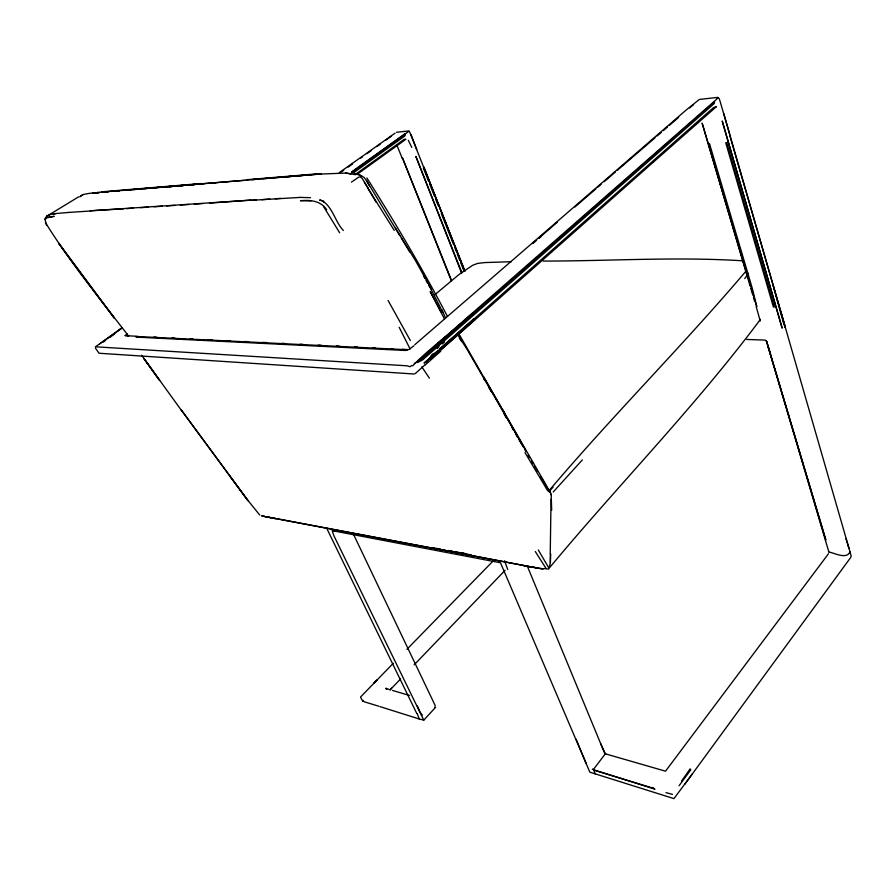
<?xml version="1.0" encoding="UTF-8"?>
<svg xmlns="http://www.w3.org/2000/svg" width="896" height="896" viewBox="0 0 896 896"><rect width="100%" height="100%" fill="white"/><g stroke="black" fill="none" stroke-linecap="round" stroke-linejoin="round"><path stroke-width="1.34" d="M549.304 567.392L550.357 562.542L550.402 553.93M551.051 499.274L550.234 553.896M464.867 270.861L409.293 131.051L351.467 172.234M550.357 562.542L550.648 553.874M684.813 784.213L850.573 557.648L851.2 556.136L848.322 546.022M723.654 113.31L848.994 548.397M424.066 167.328L464.789 271.477M760.222 321.014L756.179 306.555M600.656 743.68L605.125 753.346L604.811 754.51L593.757 769.026L592.346 769.317L654.931 789.197L652.635 787.371M417.211 713.675L419.306 719.018L423.786 720.16L435.613 707.28L434.616 707.011M551.197 495.107L551.678 510.205M127.21 333.995L125.149 335.72L128.038 335.944M829.181 552.138C833.526 552.563 847.056 560.045 849.946 551.723M46.043 217.213L45.707 219.094M378.918 706.272L364.829 701.96L362.701 701.042L363.037 700.336M45.214 219.475L45.494 217.426M437.158 351.288L437.562 350.582M760.458 319.334C695.554 406.246 619.102 484.142 549.718 567.504M414.288 363.418L417.346 361.76L472.954 313.051C453.578 331.285 431.166 346.73 412.731 365.781L411.734 365.523L409.998 366.733L407.154 365.803L95.48 346.808L122.002 327.824M679.078 785.747L690.872 769.686M690.144 768.813L681.587 781.021M745.797 271.354C682.394 346.058 612.382 415.878 549.17 490.515M744.766 278.578L748.418 273.358M692.395 773.853L673.938 798.627L589.837 772.162L500.483 562.766L332.136 530.634L333.85 535.651L423.786 720.16M549.864 490.056L549.114 490.314M828.486 553.728L665.526 771.187L605.797 753.95M360.573 697.01L393.266 663.298M425.902 362.555L427.65 360.416M429.397 358.266L432.891 353.976M437.248 348.611L438.995 346.472M582.333 459.928L553.224 491.971M391.608 688.184L389.894 690.077L400.613 678.933M550.402 489.978L553.067 487.189M414.154 664.854L505.075 570.315M79.822 196.885L82.97 194.622M406.93 649.298L493.763 560.325M46.514 216.406L78.747 196.773M424.906 364.93L415.195 373.643M351.422 182.157L358.915 177.005L360.349 176.96L362.219 178.427L376.242 202.384M426.059 362.723L428.109 360.92M430.158 359.106L474.746 319.805L439.869 348.667L473.592 318.976M425.174 364.952L440.776 351.176M437.707 343.392L716.509 99.4L717.584 97.664L719.141 98.538L720.07 101.304L729.658 134.098M436.33 352.005L431.278 355.611M438.077 343.762L439.835 342.238M414.77 344.725L686.269 109.928L699.216 99.546M413.862 345.811L408.923 349.586L402.114 349.35M663.387 130.547L667.464 127.03M669.502 125.272L678.664 117.376M536.682 240.027L532.56 243.589L535.774 240.946M538.742 238.246L557.301 222.208M574.93 206.976L595.851 188.899M597.946 187.085L601.082 184.374M604.173 181.709L615.496 171.92M617.557 170.15L631.971 157.696M633.002 156.8L655.01 137.794M657.104 135.979L661.293 132.35M434.638 294.896L459.368 274.243L472.64 265.294L477.456 263.458L484.658 262.573L511.381 261.722M689.662 107.934L693.526 104.642M538.978 238.302L541.128 236.533M442.243 343.896L444.405 342.171M605.125 753.346L605.875 754.331M405.25 133.515L351.445 172.144M351.736 172.939L405.138 134.568L404.891 135.923L353.248 173.04M356.104 173.914L404.264 139.25L405.91 139.261L357.448 174.104M339.326 172.592L395.035 133.168M341.51 171.842L343.728 170.262M348.152 167.093L352.576 163.934M360.315 158.39L362.51 156.822M366.912 153.675L371.314 150.528M376.824 146.586L380.117 144.234M385.728 140.213L391.418 136.158M103.309 342.07L105.504 340.514M109.883 337.378L114.262 334.253M103.197 341.477L121.878 328.16M117.566 330.982L122.147 327.757M99.702 343.728L102.032 342.227M80.808 195.866L83.194 194.533L89.264 193.357L102.155 192.058M46.659 216.182L49.47 214.726L55.686 213.55L68.678 212.453M47.275 215.947L49.694 214.726M54.04 216.283L45.819 218.053L44.968 219.251L46.514 225.198M699.899 99.366L717.987 97.373M53.413 214.032L55.888 213.562M47.992 217.403L53.872 216.406M396.525 132.294L408.296 131.006M96.365 193.099L98.974 192.842M92.77 193.066L99.344 192.438M101.976 192.181L105.907 191.8M123.95 190.366L199.461 184.094M101.942 192.136L316.008 174.339M103.611 191.666L201.286 183.512M246.277 179.76L318.36 173.734M128.184 189.952L130.894 189.728M133.605 189.504L140.381 188.933M144.458 188.597L151.234 188.026M155.299 187.69L162.086 187.13M166.264 186.771L171.842 186.312M176.03 185.965L182.997 185.382M187.186 185.035L194.152 184.453M198.341 184.106L203.918 183.635M294.997 176.086L301.963 175.504M306.141 175.157L311.707 174.698M317.274 174.227L321.451 173.88M105.493 192.214L108.259 191.99M116.581 191.296L119.358 191.061M169.579 186.861L172.278 186.637M180.376 185.954L183.075 185.73M191.184 185.058L193.883 184.834M251.653 179.682L258.406 179.122M262.461 178.786L269.214 178.226M273.258 177.89L280.011 177.33M284.066 176.994L290.819 176.434M212.957 183.254L215.712 183.019M223.955 182.347L226.699 182.123M285.947 176.837L316.165 174.395M199.55 183.949L244.44 180.354M209.518 203.112L250.824 200.122L90.227 210.806L123.603 208.813M316.266 174.238L345.621 173.074M68.477 212.442L90.272 211.019M250.667 200.357L300.07 197.422M126.381 208.634L133.302 208.163M140.235 207.704L148.546 207.155M154.09 206.786L162.411 206.237M166.566 205.957L174.877 205.408M180.421 205.038L188.731 204.49M194.275 204.12L202.597 203.571M250.858 200.368L256.29 200.01M261.722 199.651L269.875 199.114M275.296 198.744L280.728 198.386M543.099 261.061C609.627 261.117 676.446 256.536 742.862 260.826M300.507 200.76C310.33 199.685 320.757 200.816 326.704 209.686M414.232 374.013L99.008 353.237L95.379 347.973M299.902 197.4L310.542 197.658M300.552 200.603L310.923 200.872M125.238 335.451L126.09 335.474M746.76 339.45L765.083 340.088L766.584 341.342L825.765 539.75L766.584 341.342M127.378 335.787L137.133 336.258M153.843 337.075L156.643 337.221M171.954 337.96L174.765 338.106M190.064 338.845L192.886 338.99M208.174 339.73L212.397 339.942M226.285 340.614L230.507 340.827M244.384 341.499L248.629 341.712M262.494 342.384L266.75 342.597M281.994 343.336L284.872 343.482M300.104 344.221L302.982 344.366M318.214 345.106L321.104 345.251M336.325 345.99L339.226 346.136M354.435 346.875L357.347 347.021M372.534 347.76L375.458 347.906M390.645 348.645L393.434 348.779M545.888 568.747L548.554 569.106M345.509 173.018L355.544 174.72M332.707 530.611L335.832 531.238M264.197 516.432L537.555 568.086M532.717 567.056L542.506 568.714L546.09 568.501L535.282 551.51M522.827 565.488L542.976 569.117M454.384 551.6L457.117 552.115M436.15 548.296L440.149 549.046M448.134 550.558L452.133 551.309M454.798 551.813L470.781 554.826M473.995 555.957L265.776 516.611M449.579 550.648L452.245 551.152M458.92 552.418L465.595 553.694M448.627 550.514L451.371 551.04M454.115 551.578L456.87 552.104M459.614 552.642L465.114 553.706M473.57 556.058L431.693 547.803L532.269 567.157M261.89 515.995L275.453 518.706M345.755 172.917L350.694 173.925M666.008 792.635L672.448 794.394M261.778 515.715L264.6 516.376M319.603 200.155L323.523 201.074L323.814 202.474M392.493 690.424L409.539 695.486M354.771 173.522L361.614 175.941L364.078 177.453L366.442 180.432L399.829 235.659M652.523 787.987L593.757 770.168L595.213 773.965M380.083 706.642L419.306 719.018M388.998 689.382L385.907 688.363L386.691 689.304L386.042 688.274L386.366 688.744M320.085 199.898C332.08 204.4 334.846 221.715 343.37 230.485M362.701 701.042L360.662 697.525M358.669 174.306L361.614 175.941M259.762 515.054L247.811 500.259L181.418 410.088M549.461 492.05L547.422 490.358L524.989 452.603M422.33 715.098L420.067 712.298L417.39 705.97M128.677 336.134C100.027 299.062 70.146 262.416 45.461 222.611M323.534 206.506L339.64 232.77M114.24 317.822L58.722 243.141M114.206 318.203L58.778 243.622M247.934 500.662L181.182 409.965M229.656 475.843L247.71 500.315M181.563 410.592L143.886 358.4M366.89 177.979C395.494 223.07 422.766 269.192 447.518 316.534M144.11 358.938L159.6 380.554M159.499 380.083L141.658 355.242M421.837 366.89L429.386 378.146M456.994 333.626L466.782 348.88L525.258 449.702M459.413 338.117L461.653 341.6M547.243 487.648L548.397 489.44M394.24 230.406L367.808 188.104M549.147 568.523L538.294 549.954M395.494 228.054L415.565 260.792L431.514 289.419M364.515 182.336L367.931 187.914M546.706 486.371L548.363 489.082M401.251 237.989L409.774 251.978M458.214 332.618L522.704 445.334M540.77 476.851L546.672 486.752M524.586 449.277L525.997 451.685M528.114 455.291L529.525 457.699M531.642 461.306L533.053 463.714M534.464 466.122L537.286 470.938M504.19 414.221L506.296 417.85M511.93 427.515L513.33 429.934M515.446 433.563L517.552 437.192M518.963 439.611L523.186 446.858M483.694 376.835L504.37 412.742M483.448 378.202L484.826 380.598M488.981 387.8L491.053 391.406M388.091 300.485L410.323 340.514M546.571 485.834L502.701 409.797M423.45 275.789L424.794 278.197M426.138 280.605L427.47 283.013M428.814 285.421L430.147 287.829M366.442 180.432L369.398 185.797M430.304 291.805L444.45 318.898M430.27 291.693L440.966 311.752M408.352 140.336L411.779 147.403M430.819 289.038L440.966 308.571M399.168 327.275L410.099 348.981M416.707 713.373L326.491 527.766M441.594 309.792L442.77 312.234M353.416 534.128L435.243 705.69M441.862 309.747L445.166 317.094M784.459 325.774L785.31 327.723L780.696 311.293M504.549 560.762L507.718 569.464M586.163 763.504L576.106 739.166M527.195 565.846L604.744 753.469M411.051 134.602L416.752 149.531M402.293 158.48L396.962 145.365M451.338 279.989L402.382 157.718L451.304 280.717M423.539 166.712L464.475 270.536M423.371 168.034L428.501 181.026M429.52 183.624L434.65 196.616M435.669 199.214L438.234 205.71M441.314 213.506L453.622 244.686M454.642 247.285L456.176 251.182M457.206 253.792L459.771 260.288M460.79 262.886L463.355 269.382M461.798 272.507L415.89 156.498L461.653 273.246M770.493 353.898L766.405 341.13M845.992 538.843L848.355 546.19M784.661 325.08L729.59 134.904M747.23 275.33L702.128 123.11L750.098 285.97M750.859 288.534L752.752 294.918M753.502 297.483L754.645 301.314M767.827 345.89L828.934 552.194M784.022 324.8L772.822 284.346M550.838 494.043L550.054 491.254L550.962 494.749M714.515 101.83L714.269 103.488L515.581 278.32L422.755 359.8L417.581 362.544L714.515 101.83M722.277 121.206L782.096 327.936L722.277 121.206M376.678 680.288L373.923 683.234L376.768 680.232M653.285 162.221L440.306 350.515L424.066 363.093L704.995 115.058L713.608 107.565L716.542 106.557L653.285 162.221M137.413 336.526L136.002 337.109L405.462 350.482L407.59 349.754L137.413 336.526M726.79 142.666L725.738 142.778L773.382 306.958L774.402 306.958L726.79 142.666M709.632 144.099L708.646 144.155L756.773 306.701L752.438 288.848L709.632 144.099"/></g></svg>
